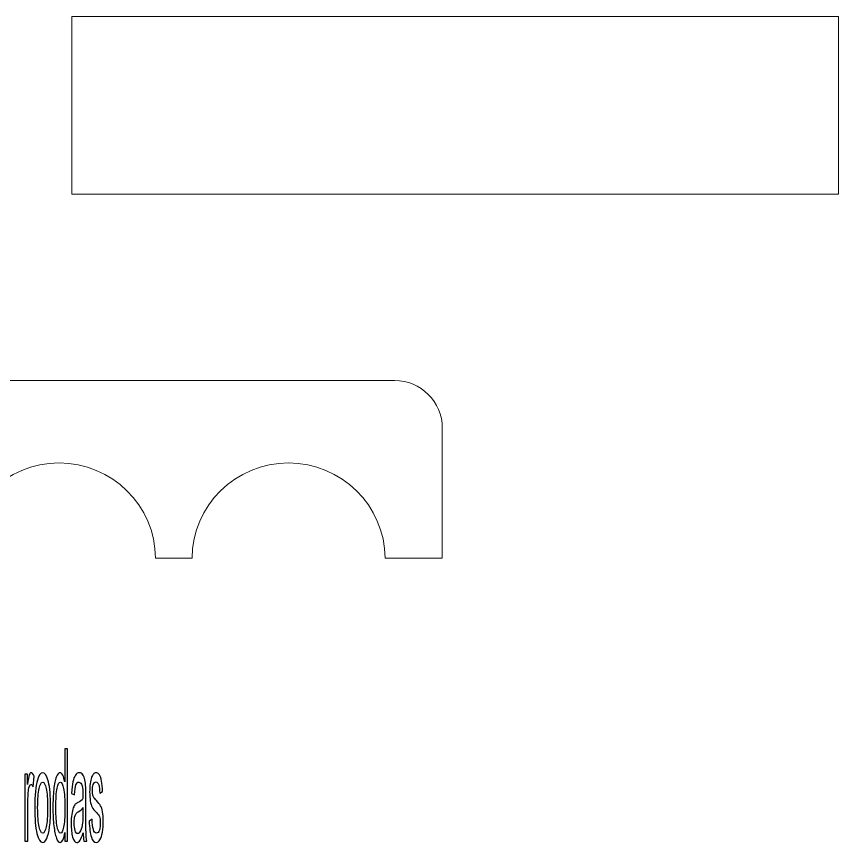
# Model space of a CAD drawing. Header units: millimetres. Extents: x -2444 to 3336, y -980 to 1690.
# Drawn here: x -1527 to -1274.1, y -854.6 to -600.3 of the extents above; entities that cross this region are included whole.
import ezdxf

# ---------------------------------------------------------------- set-up
doc = ezdxf.new("R2010")
doc.units = ezdxf.units.MM
doc.header["$MEASUREMENT"] = 0
doc.layers.add('Camada 1', color=7, linetype='Continuous')

msp = doc.modelspace()

# ---------------------------------------------------------------- linework, layer by layer
at = {"layer": 'Camada 1', "color": 250, "lineweight": 9}
msp.add_lwpolyline([(-1510, -654.9999), (-1274.0684, -654.9999), (-1274.0684, -600.2949), (-1510, -600.2949), (-1510, -654.9999)], close=True, dxfattribs=at)
msp.add_open_spline([(-1609.9365, -712.329), (-1609.9365, -712.329), (-1410.6635, -712.329), (-1410.6635, -712.329), (-1410.6635, -712.329), (-1402.5986, -712.329), (-1396, -718.9276), (-1396, -726.9925), (-1396, -726.9925), (-1396, -726.9925), (-1396, -767.0341), (-1396, -767.0341), (-1396, -767.0341), (-1396, -767.0341), (-1413.6364, -767.0341), (-1413.6364, -767.0341), (-1413.6364, -767.0341), (-1413.6364, -750.8373), (-1427.1331, -737.7071), (-1443.3299, -737.7071), (-1443.3299, -737.7071), (-1459.5267, -737.7071), (-1473.0235, -750.8373), (-1473.0235, -767.0341), (-1473.0235, -767.0341), (-1473.0235, -767.0341), (-1484.2723, -767.0341), (-1484.2723, -767.0341), (-1484.2723, -767.0341), (-1484.2723, -750.8373), (-1497.769, -737.7071), (-1513.9658, -737.7071), (-1513.9658, -737.7071), (-1530.1625, -737.7071), (-1543.7327, -750.8373), (-1543.7327, -767.0341), (-1543.7327, -767.0341), (-1543.7327, -767.0341), (-1557.7721, -767.0341), (-1557.7721, -767.0341), (-1557.7721, -767.0341), (-1557.7721, -750.8373), (-1571.4154, -737.7071), (-1587.6122, -737.7071), (-1587.6122, -737.7071), (-1603.809, -737.7071), (-1617.9657, -750.8373), (-1617.9657, -767.0341), (-1617.9657, -767.0341), (-1617.9657, -767.0341), (-1631.9317, -767.0341), (-1631.9317, -767.0341), (-1631.9317, -767.0341), (-1631.9317, -767.0341), (-1631.9317, -734.3243), (-1631.9317, -734.3243), (-1631.9317, -734.3243), (-1631.9317, -722.2269), (-1622.0339, -712.329), (-1609.9365, -712.329)], degree=3, knots=[0, 0, 0, 0, 0.0625, 0.0625, 0.0625, 0.0625, 0.125, 0.125, 0.125, 0.125, 0.1875, 0.1875, 0.1875, 0.1875, 0.25, 0.25, 0.25, 0.25, 0.3125, 0.3125, 0.3125, 0.3125, 0.375, 0.375, 0.375, 0.375, 0.4375, 0.4375, 0.4375, 0.4375, 0.5, 0.5, 0.5, 0.5, 0.5625, 0.5625, 0.5625, 0.5625, 0.625, 0.625, 0.625, 0.625, 0.6875, 0.6875, 0.6875, 0.6875, 0.75, 0.75, 0.75, 0.75, 0.8125, 0.8125, 0.8125, 0.8125, 0.875, 0.875, 0.875, 0.875, 1, 1, 1, 1], dxfattribs=at)
at = {"layer": 'Camada 1', "color": 250}
for points, knots in [([(-1512.1544, -854.1328), (-1512.1544, -854.1328), (-1512.1544, -851.5189), (-1512.1544, -851.5189), (-1512.1544, -851.5189), (-1512.4845, -853.5505), (-1512.9705, -854.5696), (-1513.6123, -854.5696), (-1513.6123, -854.5696), (-1514.0279, -854.5696), (-1514.4099, -854.1196), (-1514.7568, -853.213), (-1514.7568, -853.213), (-1515.1053, -852.313), (-1515.3751, -851.0491), (-1515.5678, -849.4344), (-1515.5678, -849.4344), (-1515.7588, -847.8131), (-1515.8544, -845.9536), (-1515.8544, -843.8492), (-1515.8544, -843.8492), (-1515.8544, -841.7978), (-1515.7672, -839.9383), (-1515.5946, -838.2641), (-1515.5946, -838.2641), (-1515.4204, -836.5965), (-1515.1606, -835.3127), (-1514.8138, -834.4259), (-1514.8138, -834.4259), (-1514.4686, -833.5326), (-1514.0798, -833.0892), (-1513.6525, -833.0892), (-1513.6525, -833.0892), (-1513.3375, -833.0892), (-1513.0576, -833.3539), (-1512.813, -833.8767), (-1512.813, -833.8767), (-1512.5683, -834.3995), (-1512.3689, -835.0877), (-1512.2148, -835.9281), (-1512.2148, -835.9281), (-1512.2148, -835.9281), (-1512.2148, -825.7041), (-1512.2148, -825.7041), (-1512.2148, -825.7041), (-1512.2148, -825.7041), (-1511.33, -825.7041), (-1511.33, -825.7041), (-1511.33, -825.7041), (-1511.33, -825.7041), (-1511.33, -854.1328), (-1511.33, -854.1328), (-1511.33, -854.1328), (-1511.33, -854.1328), (-1512.1544, -854.1328), (-1512.1544, -854.1328)], [0, 0, 0, 0, 0.06666667, 0.06666667, 0.06666667, 0.06666667, 0.13333333, 0.13333333, 0.13333333, 0.13333333, 0.2, 0.2, 0.2, 0.2, 0.26666667, 0.26666667, 0.26666667, 0.26666667, 0.33333333, 0.33333333, 0.33333333, 0.33333333, 0.4, 0.4, 0.4, 0.4, 0.46666667, 0.46666667, 0.46666667, 0.46666667, 0.53333333, 0.53333333, 0.53333333, 0.53333333, 0.6, 0.6, 0.6, 0.6, 0.66666667, 0.66666667, 0.66666667, 0.66666667, 0.73333333, 0.73333333, 0.73333333, 0.73333333, 0.8, 0.8, 0.8, 0.8, 0.86666667, 0.86666667, 0.86666667, 0.86666667, 1, 1, 1, 1]), ([(-1524.4725, -854.1328), (-1524.4725, -854.1328), (-1524.4725, -833.526), (-1524.4725, -833.526), (-1524.4725, -833.526), (-1524.4725, -833.526), (-1523.6782, -833.526), (-1523.6782, -833.526), (-1523.6782, -833.526), (-1523.6782, -833.526), (-1523.6782, -836.6825), (-1523.6782, -836.6825), (-1523.6782, -836.6825), (-1523.4754, -835.22), (-1523.2878, -834.2539), (-1523.1152, -833.7907), (-1523.1152, -833.7907), (-1522.9426, -833.3208), (-1522.7532, -833.0892), (-1522.5471, -833.0892), (-1522.5471, -833.0892), (-1522.2488, -833.0892), (-1521.9455, -833.4598), (-1521.6372, -834.1943), (-1521.6372, -834.1943), (-1521.6372, -834.1943), (-1521.9522, -837.417), (-1521.9522, -837.417), (-1521.9522, -837.417), (-1522.1667, -836.9406), (-1522.3812, -836.7023), (-1522.5957, -836.7023), (-1522.5957, -836.7023), (-1522.7884, -836.7023), (-1522.961, -836.934), (-1523.1135, -837.3906), (-1523.1135, -837.3906), (-1523.266, -837.8472), (-1523.3749, -838.4825), (-1523.4402, -839.2964), (-1523.4402, -839.2964), (-1523.5391, -840.5339), (-1523.5877, -841.8905), (-1523.5877, -843.3662), (-1523.5877, -843.3662), (-1523.5877, -843.3662), (-1523.5877, -854.1328), (-1523.5877, -854.1328), (-1523.5877, -854.1328), (-1523.5877, -854.1328), (-1524.4725, -854.1328), (-1524.4725, -854.1328)], [0, 0, 0, 0, 0.07142857, 0.07142857, 0.07142857, 0.07142857, 0.14285714, 0.14285714, 0.14285714, 0.14285714, 0.21428571, 0.21428571, 0.21428571, 0.21428571, 0.28571429, 0.28571429, 0.28571429, 0.28571429, 0.35714286, 0.35714286, 0.35714286, 0.35714286, 0.42857143, 0.42857143, 0.42857143, 0.42857143, 0.5, 0.5, 0.5, 0.5, 0.57142857, 0.57142857, 0.57142857, 0.57142857, 0.64285714, 0.64285714, 0.64285714, 0.64285714, 0.71428571, 0.71428571, 0.71428571, 0.71428571, 0.78571429, 0.78571429, 0.78571429, 0.78571429, 0.85714286, 0.85714286, 0.85714286, 0.85714286, 1, 1, 1, 1]), ([(-1521.4462, -843.8294), (-1521.4462, -840.0243), (-1521.1781, -837.2053), (-1520.6402, -835.3722), (-1520.6402, -835.3722), (-1520.1928, -833.8502), (-1519.6448, -833.0892), (-1518.9997, -833.0892), (-1518.9997, -833.0892), (-1518.2841, -833.0892), (-1517.6976, -834.0157), (-1517.2419, -835.8685), (-1517.2419, -835.8685), (-1516.7877, -837.7148), (-1516.5598, -840.2758), (-1516.5598, -843.5382), (-1516.5598, -843.5382), (-1516.5598, -846.1852), (-1516.6604, -848.2631), (-1516.8615, -849.7785), (-1516.8615, -849.7785), (-1517.0625, -851.2939), (-1517.3558, -852.4718), (-1517.7412, -853.3122), (-1517.7412, -853.3122), (-1518.1249, -854.1527), (-1518.5455, -854.5696), (-1518.9997, -854.5696), (-1518.9997, -854.5696), (-1519.7303, -854.5696), (-1520.3201, -853.6497), (-1520.7709, -851.8034), (-1520.7709, -851.8034), (-1521.2216, -849.9572), (-1521.4462, -847.2969), (-1521.4462, -843.8294)], [0, 0, 0, 0, 0.1, 0.1, 0.1, 0.1, 0.2, 0.2, 0.2, 0.2, 0.3, 0.3, 0.3, 0.3, 0.4, 0.4, 0.4, 0.4, 0.5, 0.5, 0.5, 0.5, 0.6, 0.6, 0.6, 0.6, 0.7, 0.7, 0.7, 0.7, 0.8, 0.8, 0.8, 0.8, 1, 1, 1, 1]), ([(-1506.5224, -851.552), (-1506.8508, -852.6571), (-1507.1675, -853.4313), (-1507.4709, -853.888), (-1507.4709, -853.888), (-1507.7742, -854.3446), (-1508.0993, -854.5696), (-1508.4478, -854.5696), (-1508.4478, -854.5696), (-1509.0209, -854.5696), (-1509.4616, -854.0203), (-1509.7699, -852.9152), (-1509.7699, -852.9152), (-1510.0782, -851.8167), (-1510.2324, -850.4072), (-1510.2324, -848.6932), (-1510.2324, -848.6932), (-1510.2324, -847.6874), (-1510.1738, -846.7675), (-1510.0581, -845.9337), (-1510.0581, -845.9337), (-1509.9408, -845.0999), (-1509.7884, -844.4382), (-1509.6007, -843.9353), (-1509.6007, -843.9353), (-1509.4113, -843.4323), (-1509.2002, -843.0485), (-1508.9639, -842.7904), (-1508.9639, -842.7904), (-1508.7896, -842.6118), (-1508.5265, -842.4397), (-1508.1763, -842.2677), (-1508.1763, -842.2677), (-1507.4625, -841.9368), (-1506.9346, -841.5331), (-1506.5978, -841.0699), (-1506.5978, -841.0699), (-1506.5945, -840.5934), (-1506.5928, -840.289), (-1506.5928, -840.1633), (-1506.5928, -840.1633), (-1506.5928, -838.7472), (-1506.6766, -837.7479), (-1506.8442, -837.1656), (-1506.8442, -837.1656), (-1507.0704, -836.3781), (-1507.4072, -835.9877), (-1507.8529, -835.9877), (-1507.8529, -835.9877), (-1508.2702, -835.9877), (-1508.5785, -836.2788), (-1508.7762, -836.8546), (-1508.7762, -836.8546), (-1508.9756, -837.4303), (-1509.1214, -838.4494), (-1509.2169, -839.9184), (-1509.2169, -839.9184), (-1509.2169, -839.9184), (-1510.0816, -839.442), (-1510.0816, -839.442), (-1510.0816, -839.442), (-1510.0028, -837.9795), (-1509.8738, -836.795), (-1509.6928, -835.895), (-1509.6928, -835.895), (-1509.5119, -834.995), (-1509.2505, -834.3068), (-1508.9086, -833.8171), (-1508.9086, -833.8171), (-1508.5685, -833.334), (-1508.1713, -833.0892), (-1507.7222, -833.0892), (-1507.7222, -833.0892), (-1507.2765, -833.0892), (-1506.9129, -833.2943), (-1506.633, -833.7112), (-1506.633, -833.7112), (-1506.3548, -834.1281), (-1506.1487, -834.6443), (-1506.018, -835.273), (-1506.018, -835.273), (-1505.8873, -835.9016), (-1505.7952, -836.6957), (-1505.7415, -837.6553), (-1505.7415, -837.6553), (-1505.7131, -838.2508), (-1505.698, -839.3229), (-1505.698, -840.8647), (-1505.698, -840.8647), (-1505.698, -840.8647), (-1505.698, -845.497), (-1505.698, -845.497), (-1505.698, -845.497), (-1505.698, -848.7329), (-1505.6795, -850.7777), (-1505.6427, -851.6446), (-1505.6427, -851.6446), (-1505.6075, -852.5115), (-1505.5337, -853.3387), (-1505.4265, -854.1328), (-1505.4265, -854.1328), (-1505.4265, -854.1328), (-1506.3515, -854.1328), (-1506.3515, -854.1328), (-1506.3515, -854.1328), (-1506.4403, -853.3983), (-1506.4973, -852.538), (-1506.5224, -851.552)], [0, 0, 0, 0, 0.03571429, 0.03571429, 0.03571429, 0.03571429, 0.07142857, 0.07142857, 0.07142857, 0.07142857, 0.10714286, 0.10714286, 0.10714286, 0.10714286, 0.14285714, 0.14285714, 0.14285714, 0.14285714, 0.17857143, 0.17857143, 0.17857143, 0.17857143, 0.21428571, 0.21428571, 0.21428571, 0.21428571, 0.25, 0.25, 0.25, 0.25, 0.28571429, 0.28571429, 0.28571429, 0.28571429, 0.32142857, 0.32142857, 0.32142857, 0.32142857, 0.35714286, 0.35714286, 0.35714286, 0.35714286, 0.39285714, 0.39285714, 0.39285714, 0.39285714, 0.42857143, 0.42857143, 0.42857143, 0.42857143, 0.46428571, 0.46428571, 0.46428571, 0.46428571, 0.5, 0.5, 0.5, 0.5, 0.53571429, 0.53571429, 0.53571429, 0.53571429, 0.57142857, 0.57142857, 0.57142857, 0.57142857, 0.60714286, 0.60714286, 0.60714286, 0.60714286, 0.64285714, 0.64285714, 0.64285714, 0.64285714, 0.67857143, 0.67857143, 0.67857143, 0.67857143, 0.71428571, 0.71428571, 0.71428571, 0.71428571, 0.75, 0.75, 0.75, 0.75, 0.78571429, 0.78571429, 0.78571429, 0.78571429, 0.82142857, 0.82142857, 0.82142857, 0.82142857, 0.85714286, 0.85714286, 0.85714286, 0.85714286, 0.89285714, 0.89285714, 0.89285714, 0.89285714, 0.92857143, 0.92857143, 0.92857143, 0.92857143, 1, 1, 1, 1]), ([(-1504.6909, -847.9785), (-1504.6909, -847.9785), (-1503.8162, -847.4227), (-1503.8162, -847.4227), (-1503.8162, -847.4227), (-1503.7676, -848.8057), (-1503.6302, -849.8645), (-1503.4056, -850.6057), (-1503.4056, -850.6057), (-1503.1811, -851.3402), (-1502.866, -851.7108), (-1502.4639, -851.7108), (-1502.4639, -851.7108), (-1502.0567, -851.7108), (-1501.7551, -851.3865), (-1501.5573, -850.7314), (-1501.5573, -850.7314), (-1501.3613, -850.0829), (-1501.2624, -849.3153), (-1501.2624, -848.4351), (-1501.2624, -848.4351), (-1501.2624, -847.6477), (-1501.3512, -847.0256), (-1501.5271, -846.5756), (-1501.5271, -846.5756), (-1501.6512, -846.2646), (-1501.9528, -845.8742), (-1502.432, -845.3911), (-1502.432, -845.3911), (-1503.0789, -844.7492), (-1503.5263, -844.1933), (-1503.7776, -843.7235), (-1503.7776, -843.7235), (-1504.0273, -843.247), (-1504.2167, -842.5985), (-1504.3457, -841.7647), (-1504.3457, -841.7647), (-1504.4747, -840.9375), (-1504.5401, -840.0177), (-1504.5401, -839.0119), (-1504.5401, -839.0119), (-1504.5401, -838.092), (-1504.4864, -837.245), (-1504.3809, -836.4641), (-1504.3809, -836.4641), (-1504.2736, -835.6833), (-1504.1295, -835.0347), (-1503.9469, -834.5186), (-1503.9469, -834.5186), (-1503.8095, -834.1215), (-1503.6218, -833.784), (-1503.3855, -833.5061), (-1503.3855, -833.5061), (-1503.1475, -833.2282), (-1502.8945, -833.0892), (-1502.6231, -833.0892), (-1502.6231, -833.0892), (-1502.2142, -833.0892), (-1501.8556, -833.3208), (-1501.5473, -833.7907), (-1501.5473, -833.7907), (-1501.2373, -834.2539), (-1501.0094, -834.8892), (-1500.8619, -835.6833), (-1500.8619, -835.6833), (-1500.7161, -836.484), (-1500.6139, -837.5494), (-1500.5586, -838.8861), (-1500.5586, -838.8861), (-1500.5586, -838.8861), (-1501.4233, -839.3626), (-1501.4233, -839.3626), (-1501.4233, -839.3626), (-1501.4618, -838.2905), (-1501.5757, -837.4501), (-1501.7634, -836.8479), (-1501.7634, -836.8479), (-1501.9511, -836.2457), (-1502.2159, -835.948), (-1502.5594, -835.948), (-1502.5594, -835.948), (-1502.9632, -835.948), (-1503.2531, -836.2127), (-1503.4257, -836.7421), (-1503.4257, -836.7421), (-1503.5983, -837.2715), (-1503.6855, -837.8935), (-1503.6855, -838.6016), (-1503.6855, -838.6016), (-1503.6855, -839.0516), (-1503.6503, -839.4618), (-1503.5782, -839.8258), (-1503.5782, -839.8258), (-1503.5062, -840.1964), (-1503.3939, -840.5074), (-1503.2397, -840.7522), (-1503.2397, -840.7522), (-1503.1509, -840.8846), (-1502.8929, -841.1824), (-1502.4605, -841.6456), (-1502.4605, -841.6456), (-1501.8372, -842.3007), (-1501.4015, -842.8434), (-1501.1535, -843.2603), (-1501.1535, -843.2603), (-1500.9055, -843.6772), (-1500.7111, -844.2926), (-1500.5703, -845.0867), (-1500.5703, -845.0867), (-1500.4279, -845.8874), (-1500.3575, -846.88), (-1500.3575, -848.0712), (-1500.3575, -848.0712), (-1500.3575, -849.2292), (-1500.443, -850.3211), (-1500.6156, -851.3468), (-1500.6156, -851.3468), (-1500.7882, -852.3725), (-1501.0362, -853.1666), (-1501.3596, -853.7291), (-1501.3596, -853.7291), (-1501.6847, -854.2916), (-1502.0517, -854.5696), (-1502.4605, -854.5696), (-1502.4605, -854.5696), (-1503.1375, -854.5696), (-1503.6553, -854.0137), (-1504.0105, -852.9086), (-1504.0105, -852.9086), (-1504.3658, -851.7968), (-1504.592, -850.1557), (-1504.6909, -847.9785)], [0, 0, 0, 0, 0.02941176, 0.02941176, 0.02941176, 0.02941176, 0.05882353, 0.05882353, 0.05882353, 0.05882353, 0.08823529, 0.08823529, 0.08823529, 0.08823529, 0.11764706, 0.11764706, 0.11764706, 0.11764706, 0.14705882, 0.14705882, 0.14705882, 0.14705882, 0.17647059, 0.17647059, 0.17647059, 0.17647059, 0.20588235, 0.20588235, 0.20588235, 0.20588235, 0.23529412, 0.23529412, 0.23529412, 0.23529412, 0.26470588, 0.26470588, 0.26470588, 0.26470588, 0.29411765, 0.29411765, 0.29411765, 0.29411765, 0.32352941, 0.32352941, 0.32352941, 0.32352941, 0.35294118, 0.35294118, 0.35294118, 0.35294118, 0.38235294, 0.38235294, 0.38235294, 0.38235294, 0.41176471, 0.41176471, 0.41176471, 0.41176471, 0.44117647, 0.44117647, 0.44117647, 0.44117647, 0.47058824, 0.47058824, 0.47058824, 0.47058824, 0.5, 0.5, 0.5, 0.5, 0.52941176, 0.52941176, 0.52941176, 0.52941176, 0.55882353, 0.55882353, 0.55882353, 0.55882353, 0.58823529, 0.58823529, 0.58823529, 0.58823529, 0.61764706, 0.61764706, 0.61764706, 0.61764706, 0.64705882, 0.64705882, 0.64705882, 0.64705882, 0.67647059, 0.67647059, 0.67647059, 0.67647059, 0.70588235, 0.70588235, 0.70588235, 0.70588235, 0.73529412, 0.73529412, 0.73529412, 0.73529412, 0.76470588, 0.76470588, 0.76470588, 0.76470588, 0.79411765, 0.79411765, 0.79411765, 0.79411765, 0.82352941, 0.82352941, 0.82352941, 0.82352941, 0.85294118, 0.85294118, 0.85294118, 0.85294118, 0.88235294, 0.88235294, 0.88235294, 0.88235294, 0.91176471, 0.91176471, 0.91176471, 0.91176471, 0.94117647, 0.94117647, 0.94117647, 0.94117647, 1, 1, 1, 1]), ([(-1520.5413, -843.836), (-1520.5413, -846.4698), (-1520.3955, -848.4418), (-1520.1039, -849.7454), (-1520.1039, -849.7454), (-1519.8107, -851.0557), (-1519.4437, -851.7108), (-1518.9997, -851.7108), (-1518.9997, -851.7108), (-1518.5606, -851.7108), (-1518.1953, -851.0557), (-1517.9021, -849.7388), (-1517.9021, -849.7388), (-1517.6105, -848.4219), (-1517.4647, -846.4168), (-1517.4647, -843.7235), (-1517.4647, -843.7235), (-1517.4647, -841.1824), (-1517.6122, -839.2567), (-1517.9054, -837.9531), (-1517.9054, -837.9531), (-1518.1987, -836.6428), (-1518.564, -835.9877), (-1518.9997, -835.9877), (-1518.9997, -835.9877), (-1519.4437, -835.9877), (-1519.8107, -836.6362), (-1520.1039, -837.9398), (-1520.1039, -837.9398), (-1520.3955, -839.2435), (-1520.5413, -841.2089), (-1520.5413, -843.836)], [0, 0, 0, 0, 0.11111111, 0.11111111, 0.11111111, 0.11111111, 0.22222222, 0.22222222, 0.22222222, 0.22222222, 0.33333333, 0.33333333, 0.33333333, 0.33333333, 0.44444444, 0.44444444, 0.44444444, 0.44444444, 0.55555556, 0.55555556, 0.55555556, 0.55555556, 0.66666667, 0.66666667, 0.66666667, 0.66666667, 0.77777778, 0.77777778, 0.77777778, 0.77777778, 1, 1, 1, 1]), ([(-1514.9495, -843.8558), (-1514.9495, -846.4896), (-1514.8087, -848.455), (-1514.5256, -849.7586), (-1514.5256, -849.7586), (-1514.244, -851.0623), (-1513.9106, -851.7108), (-1513.5268, -851.7108), (-1513.5268, -851.7108), (-1513.1397, -851.7108), (-1512.8113, -851.0888), (-1512.5399, -849.8447), (-1512.5399, -849.8447), (-1512.27, -848.6006), (-1512.1343, -846.7014), (-1512.1343, -844.147), (-1512.1343, -844.147), (-1512.1343, -841.3412), (-1512.2717, -839.2765), (-1512.5482, -837.9597), (-1512.5482, -837.9597), (-1512.823, -836.6428), (-1513.1632, -835.9877), (-1513.5671, -835.9877), (-1513.5671, -835.9877), (-1513.9608, -835.9877), (-1514.2893, -836.6163), (-1514.554, -837.8803), (-1514.554, -837.8803), (-1514.8171, -839.1442), (-1514.9495, -841.1361), (-1514.9495, -843.8558)], [0, 0, 0, 0, 0.11111111, 0.11111111, 0.11111111, 0.11111111, 0.22222222, 0.22222222, 0.22222222, 0.22222222, 0.33333333, 0.33333333, 0.33333333, 0.33333333, 0.44444444, 0.44444444, 0.44444444, 0.44444444, 0.55555556, 0.55555556, 0.55555556, 0.55555556, 0.66666667, 0.66666667, 0.66666667, 0.66666667, 0.77777778, 0.77777778, 0.77777778, 0.77777778, 1, 1, 1, 1]), ([(-1506.5928, -843.8095), (-1506.9145, -844.3257), (-1507.3971, -844.7624), (-1508.0406, -845.1198), (-1508.0406, -845.1198), (-1508.4059, -845.3249), (-1508.664, -845.5565), (-1508.8148, -845.8146), (-1508.8148, -845.8146), (-1508.9656, -846.0727), (-1509.0812, -846.4499), (-1509.1633, -846.9396), (-1509.1633, -846.9396), (-1509.2454, -847.4359), (-1509.2873, -847.9852), (-1509.2873, -848.594), (-1509.2873, -848.594), (-1509.2873, -849.5138), (-1509.1985, -850.288), (-1509.0192, -850.9035), (-1509.0192, -850.9035), (-1508.8399, -851.5189), (-1508.5785, -851.8299), (-1508.235, -851.8299), (-1508.235, -851.8299), (-1507.8948, -851.8299), (-1507.5915, -851.5387), (-1507.3251, -850.9498), (-1507.3251, -850.9498), (-1507.0603, -850.3675), (-1506.8643, -849.5667), (-1506.7403, -848.5543), (-1506.7403, -848.5543), (-1506.6447, -847.7668), (-1506.5978, -846.6087), (-1506.5978, -845.0801), (-1506.5978, -845.0801), (-1506.5978, -845.0801), (-1506.5928, -843.8095), (-1506.5928, -843.8095)], [0, 0, 0, 0, 0.09090909, 0.09090909, 0.09090909, 0.09090909, 0.18181818, 0.18181818, 0.18181818, 0.18181818, 0.27272727, 0.27272727, 0.27272727, 0.27272727, 0.36363636, 0.36363636, 0.36363636, 0.36363636, 0.45454545, 0.45454545, 0.45454545, 0.45454545, 0.54545455, 0.54545455, 0.54545455, 0.54545455, 0.63636364, 0.63636364, 0.63636364, 0.63636364, 0.72727273, 0.72727273, 0.72727273, 0.72727273, 0.81818182, 0.81818182, 0.81818182, 0.81818182, 1, 1, 1, 1])]:
    msp.add_open_spline(points, degree=3, knots=knots, dxfattribs=at)

doc.saveas('drawing.dxf')
